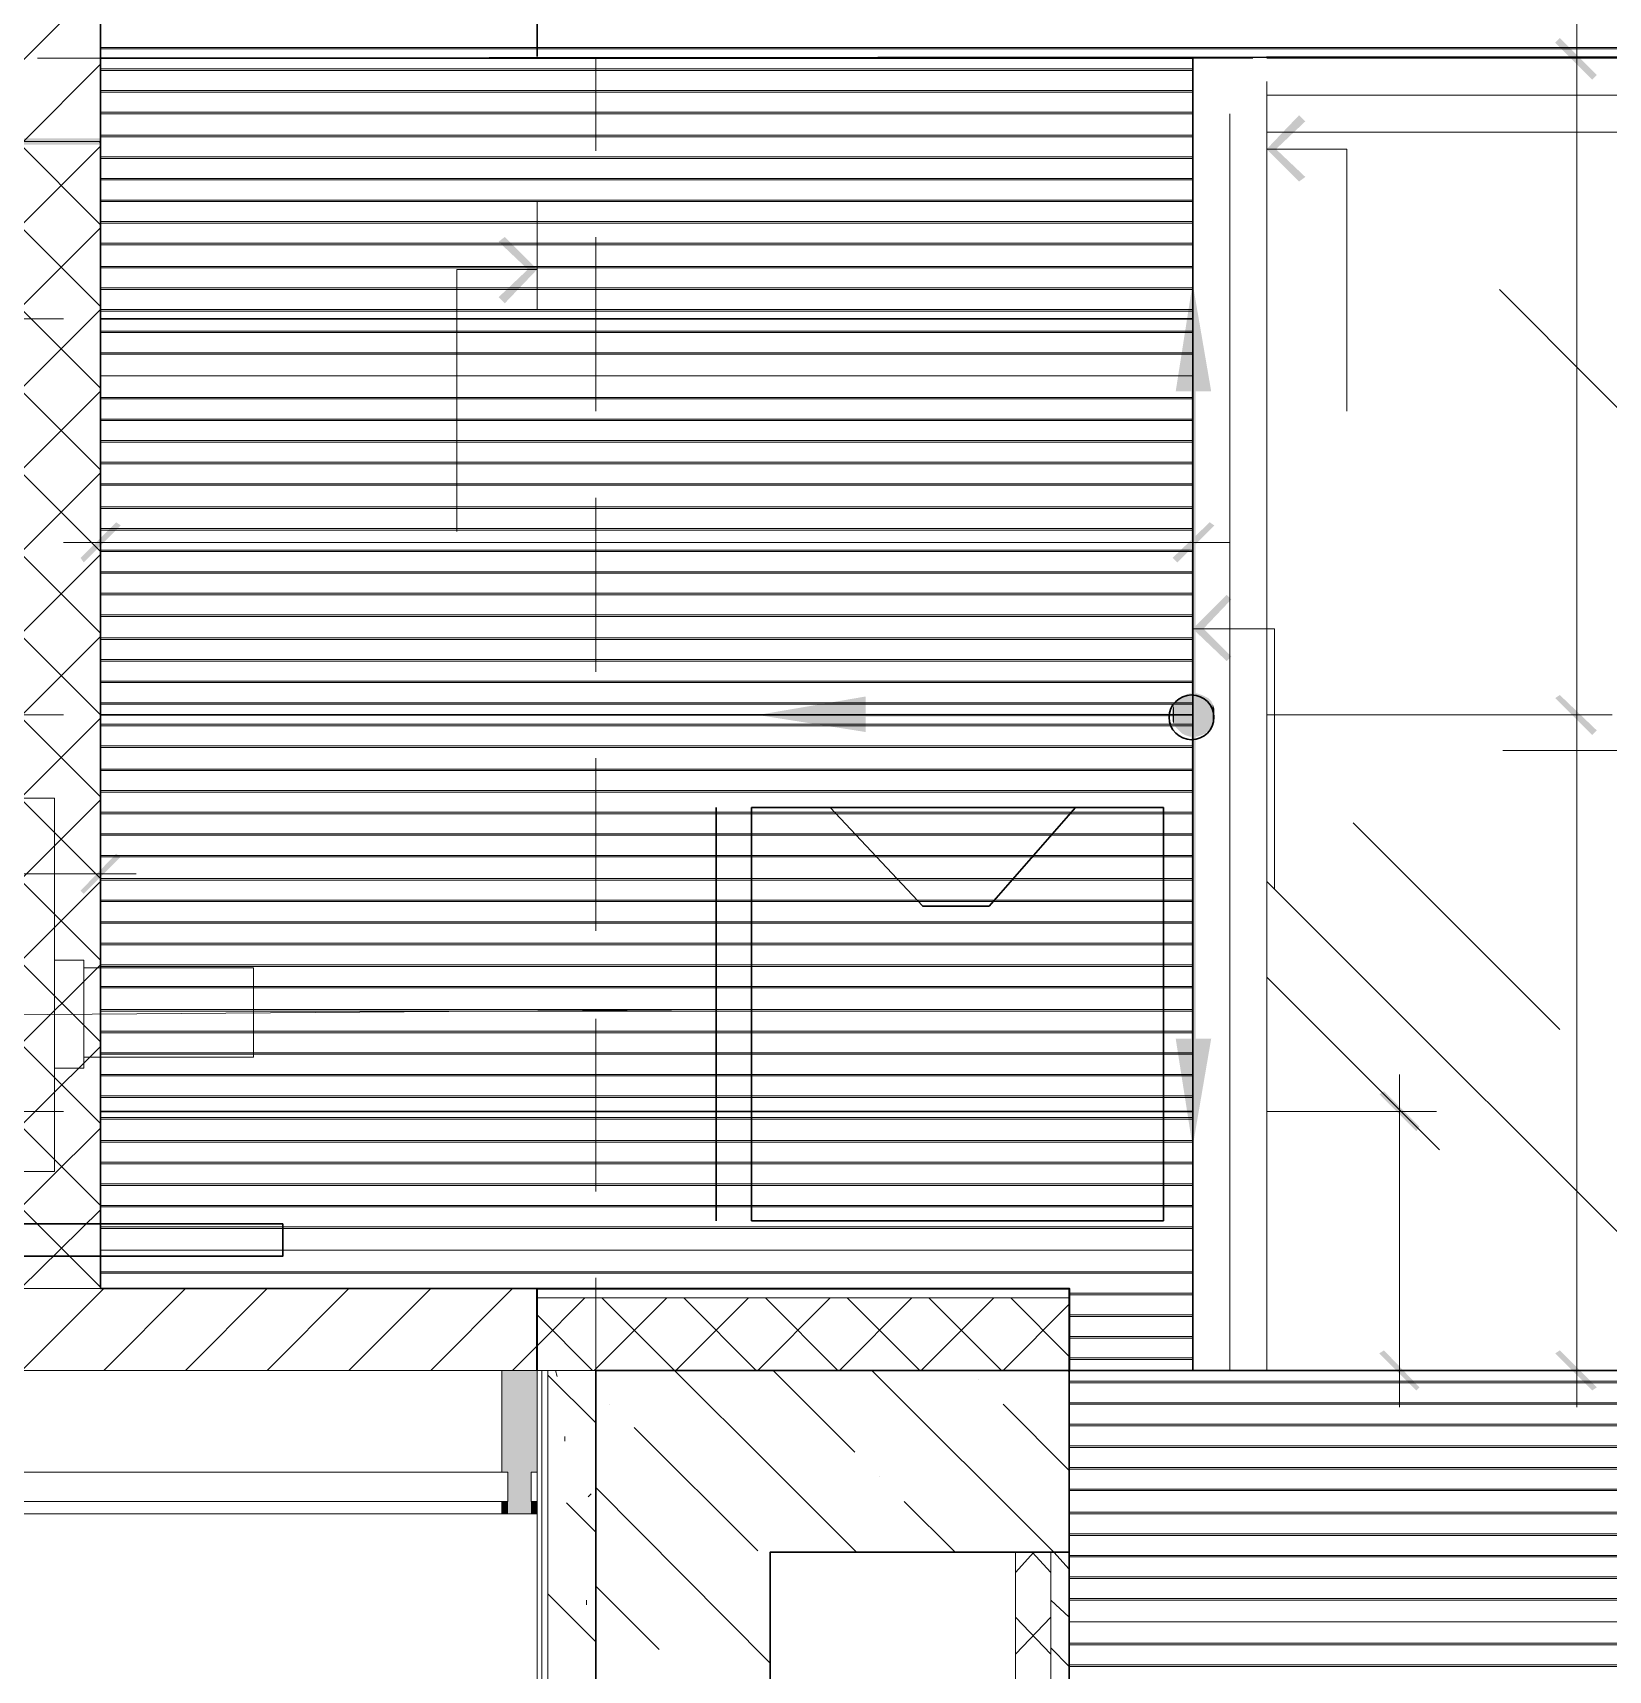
# Model space of a CAD drawing. Header units: millimetres. Extents: x -356862 to 418287, y 0 to 839748.
# Drawn here: x 35.923 to 37.625, y 4.873 to 6.643 of the extents above; entities that cross this region are included whole.
import ezdxf

# ---------------------------------------------------------------- set-up
doc = ezdxf.new("R2010")
doc.units = ezdxf.units.MM
doc.layers.add('PDF _Геометрия', color=7, linetype='Continuous', true_color=0xbababa)
doc.layers.add('PDF _Сплошная заливка', color=7, linetype='Continuous', true_color=0xf50000)

msp = doc.modelspace()

# ---------------------------------------------------------------- linework, layer by layer
at = {"layer": 'PDF _Геометрия', "color": 7, "lineweight": 5}
for points in [[(30.1062, 6.5255), (30.1062, 6.6155), (30.8612, 6.6155), (30.8612, 7.0088), (30.5629, 7.0088), (30.5629, 7.0972), (35.996, 7.0972), (35.996, 6.5255)], [(36.436, 5.0873), (34.6494, 5.0873), (34.6494, 5.0556), (36.436, 5.0556)]]:
    msp.add_lwpolyline(points, close=True, dxfattribs=at)
at = {"layer": 'PDF _Геометрия', "color": 150, "lineweight": 30, "true_color": 0x0080ff}
for points in [[(35.996, 7.0088), (39.7758, 7.0122), (39.7758, 6.6189), (35.996, 6.6155)], [(35.996, 5.2856), (36.4676, 5.2856), (37.0426, 5.2856), (37.0426, 5.1972), (37.1759, 5.1972), (37.1759, 6.6155), (35.996, 6.6155)], [(37.0426, 5.1972), (39.7758, 5.1972), (39.7758, 4.8039), (37.0426, 4.8039)]]:
    msp.add_lwpolyline(points, close=True, dxfattribs=at)
for points in [[(36.4676, 6.6172), (36.4676, 7.0105)], [(37.1759, 6.3339), (35.996, 6.3339)], [(37.1759, 5.9056), (35.996, 5.9056)], [(37.1759, 5.4772), (35.996, 5.4772)]]:
    msp.add_lwpolyline(points, dxfattribs=at)
at = {"layer": 'PDF _Геометрия', "color": 161, "lineweight": 9, "true_color": 0x7f9fff}
for points in [[(35.996, 6.6972), (35.8243, 6.5255), (34.5844, 5.2856), (34.4961, 5.1972)], [(35.996, 6.6089), (35.9127, 6.5255), (34.6727, 5.2856), (34.5844, 5.1972)], [(35.996, 6.5205), (34.761, 5.2856), (33.8694, 6.1755)], [(35.996, 6.1672), (35.1144, 5.2856), (33.8744, 6.5255)], [(35.996, 6.0789), (35.2027, 5.2856), (33.9627, 6.5255)], [(35.996, 5.9905), (35.291, 5.2856), (34.0511, 6.5255)], [(35.996, 5.9022), (35.3794, 5.2856), (34.1394, 6.5255)], [(35.996, 5.8139), (35.4677, 5.2856), (34.2277, 6.5255)], [(35.996, 5.7256), (35.556, 5.2856), (34.3161, 6.5255)], [(35.996, 5.6356), (35.6443, 5.2856), (34.4044, 6.5255)], [(35.996, 5.5472), (35.7327, 5.2856), (34.4927, 6.5255)], [(35.996, 5.4589), (35.821, 5.2856), (34.5811, 6.5255)], [(35.996, 5.3706), (35.9093, 5.2856), (34.6694, 6.5255)], [(34.7577, 6.5255), (35.996, 5.2872)], [(34.846, 6.5255), (35.996, 5.3756)], [(34.9344, 6.5255), (35.996, 5.4639)], [(35.0227, 6.5255), (35.996, 5.5522)], [(35.111, 6.5255), (35.996, 5.6406)], [(35.1994, 6.5255), (35.996, 5.7289)], [(35.2877, 6.5255), (35.996, 5.8172)], [(35.376, 6.5255), (35.996, 5.9056)], [(35.4644, 6.5255), (35.996, 5.9939)], [(35.5527, 6.5255), (35.996, 6.0822)], [(35.641, 6.5255), (35.996, 6.1705)], [(35.7293, 6.5255), (35.996, 6.2589)], [(35.8177, 6.5255), (35.996, 6.3472)], [(35.906, 6.5255), (35.996, 6.4355)], [(35.9943, 6.5255), (35.996, 6.5239)], [(35.996, 6.2555), (35.026, 5.2856), (33.8694, 6.4405)], [(35.996, 6.4322), (34.8494, 5.2856), (33.8694, 6.2639)], [(35.996, 6.3439), (34.9377, 5.2856), (33.8694, 6.3522)], [(35.9993, 5.2856), (35.911, 5.1972)], [(36.0877, 5.2856), (35.9993, 5.1972)], [(36.176, 5.2856), (36.0877, 5.1972)], [(36.2643, 5.2856), (36.176, 5.1972)], [(36.3526, 5.2856), (36.2643, 5.1972)], [(36.441, 5.2856), (36.3526, 5.1972)], [(36.5193, 5.2756), (36.4676, 5.2239), (36.441, 5.1972)], [(36.6076, 5.2756), (36.5293, 5.1972)], [(36.616, 5.1972), (36.5376, 5.2756)], [(36.696, 5.2756), (36.6176, 5.1972)], [(36.7043, 5.1972), (36.626, 5.2756)], [(36.7843, 5.2756), (36.706, 5.1972)], [(36.7926, 5.1972), (36.7143, 5.2756)], [(36.8726, 5.2756), (36.7943, 5.1972)], [(36.881, 5.1972), (36.8026, 5.2756)], [(36.961, 5.2756), (36.8826, 5.1972)], [(36.9693, 5.1972), (36.891, 5.2756)], [(37.0426, 5.2122), (36.9793, 5.2756)], [(36.5276, 5.1972), (36.4676, 5.2572)], [(37.0426, 5.2689), (36.971, 5.1972)]]:
    msp.add_lwpolyline(points, dxfattribs=at)
at = {"layer": 'PDF _Геометрия', "color": 7, "lineweight": 18}
for points in [[(37.5909, 5.8672), (37.5909, 6.6539)], [(37.2559, 6.6155), (37.6293, 6.6155)], [(35.956, 6.3339), (35.671, 6.3339), (35.9177, 6.3339)], [(35.996, 5.9889), (35.996, 6.1322)], [(37.1759, 5.9456), (37.1759, 6.1322)], [(35.956, 6.0922), (37.2159, 6.0922)], [(37.5909, 5.1573), (37.5909, 5.9456)], [(35.996, 5.8872), (35.996, 5.7739)], [(36.0343, 5.7339), (33.8294, 5.7339)], [(37.3993, 5.1573), (37.3993, 5.5172)], [(35.956, 5.4772), (35.671, 5.4772)], [(37.2559, 5.4772), (37.4393, 5.4772)], [(37.4393, 5.1972), (37.2559, 5.1972), (37.6293, 5.1972)]]:
    msp.add_lwpolyline(points, dxfattribs=at)
at = {"layer": 'PDF _Геометрия', "color": 254, "lineweight": 5, "true_color": 0xdcdcdc}
for points in [[(35.996, 6.6272), (39.7758, 6.6272)], [(35.996, 6.6022), (37.1759, 6.6022)], [(35.996, 6.5789), (37.1759, 6.5789)], [(35.996, 6.5555), (37.1759, 6.5555)], [(35.996, 6.5322), (37.1759, 6.5322)], [(35.996, 6.5089), (37.1759, 6.5089)], [(35.996, 6.4855), (37.1759, 6.4855)], [(35.996, 6.4605), (37.1759, 6.4605)], [(35.996, 6.4372), (37.1759, 6.4372)], [(35.996, 6.4139), (37.1759, 6.4139)], [(35.996, 6.3905), (37.1759, 6.3905)], [(35.996, 6.3672), (37.1759, 6.3672)], [(35.996, 6.3439), (37.1759, 6.3439)], [(35.996, 6.3189), (37.1759, 6.3189)], [(35.996, 6.2955), (37.1759, 6.2955)], [(35.996, 6.2722), (37.1759, 6.2722)], [(35.996, 6.2489), (37.1759, 6.2489)], [(35.996, 6.2255), (37.1759, 6.2255)], [(35.996, 6.2005), (37.1759, 6.2005)], [(35.996, 6.1772), (37.1759, 6.1772)], [(35.996, 6.1539), (37.1759, 6.1539)], [(35.996, 6.1305), (37.1759, 6.1305)], [(35.996, 6.1072), (37.1759, 6.1072)], [(35.996, 6.0839), (37.1759, 6.0839)], [(35.996, 6.0589), (37.1759, 6.0589)], [(35.996, 6.0355), (37.1759, 6.0355)], [(35.996, 6.0122), (37.1759, 6.0122)], [(35.996, 5.9889), (37.1759, 5.9889)], [(35.996, 5.9656), (37.1759, 5.9656)], [(35.996, 5.9422), (37.1759, 5.9422)], [(35.996, 5.9172), (37.1759, 5.9172)], [(35.996, 5.8939), (37.1759, 5.8939)], [(35.996, 5.8706), (37.1759, 5.8706)], [(35.996, 5.8472), (37.1759, 5.8472)], [(35.996, 5.8239), (37.1759, 5.8239)], [(35.996, 5.7989), (37.1759, 5.7989)], [(35.996, 5.7756), (37.1759, 5.7756)], [(35.996, 5.7522), (37.1759, 5.7522)], [(35.996, 5.7289), (37.1759, 5.7289)], [(35.996, 5.7056), (37.1759, 5.7056)], [(35.996, 5.6822), (37.1759, 5.6822)], [(35.996, 5.6572), (37.1759, 5.6572)], [(35.996, 5.6339), (37.1759, 5.6339)], [(35.996, 5.6106), (37.1759, 5.6106)], [(35.996, 5.5872), (37.1759, 5.5872)], [(35.996, 5.5639), (37.1759, 5.5639)], [(35.996, 5.5406), (37.1759, 5.5406)], [(35.996, 5.5156), (37.1759, 5.5156)], [(35.996, 5.4922), (37.1759, 5.4922)], [(35.996, 5.4689), (37.1759, 5.4689)], [(35.996, 5.4456), (37.1759, 5.4456)], [(35.996, 5.4222), (37.1759, 5.4222)], [(35.996, 5.3989), (37.1759, 5.3989)], [(35.996, 5.3739), (37.1759, 5.3739)], [(35.996, 5.3506), (37.1759, 5.3506)], [(35.996, 5.3272), (37.1759, 5.3272)], [(35.996, 5.3039), (37.1759, 5.3039)], [(37.0426, 5.2806), (37.1759, 5.2806)], [(37.0426, 5.2556), (37.1759, 5.2556)], [(37.0426, 5.2322), (37.1759, 5.2322)], [(37.0426, 5.2089), (37.1759, 5.2089)], [(37.0426, 5.1856), (39.7758, 5.1856)], [(37.0426, 5.1623), (39.7758, 5.1623)], [(37.0426, 5.1389), (39.7758, 5.1389)], [(37.0426, 5.1139), (39.7758, 5.1139)], [(37.0426, 5.0906), (39.7758, 5.0906)], [(37.0426, 5.0673), (39.7758, 5.0673)], [(37.0426, 5.0439), (39.7758, 5.0439)], [(37.0426, 5.0206), (39.7758, 5.0206)], [(37.0426, 4.9973), (39.7758, 4.9973)], [(37.0426, 4.9723), (39.7758, 4.9723)], [(37.0426, 4.9489), (39.7758, 4.9489)], [(37.0426, 4.9256), (39.7758, 4.9256)], [(37.0426, 4.9023), (39.7758, 4.9023)], [(37.0426, 4.8789), (39.7758, 4.8789)]]:
    msp.add_lwpolyline(points, close=True, dxfattribs=at)
for points in [[(39.7758, 6.6255), (35.996, 6.6255)], [(37.1759, 6.6039), (35.996, 6.6039)], [(37.1759, 6.5805), (35.996, 6.5805)], [(37.1759, 6.5572), (35.996, 6.5572)], [(37.1759, 6.5305), (35.996, 6.5305)], [(37.1759, 6.5072), (35.996, 6.5072)], [(37.1759, 6.4839), (35.996, 6.4839)], [(37.1759, 6.4622), (35.996, 6.4622)], [(37.1759, 6.4389), (35.996, 6.4389)], [(37.1759, 6.4155), (35.996, 6.4155)], [(37.1759, 6.3889), (35.996, 6.3889)], [(37.1759, 6.3655), (35.996, 6.3655)], [(37.9243, 5.9472), (37.5076, 6.3655)], [(37.1759, 6.3422), (35.996, 6.3422)], [(37.1759, 6.3205), (35.996, 6.3205)], [(37.1759, 6.2972), (35.996, 6.2972)], [(37.1759, 6.2722), (35.996, 6.2722)], [(37.1759, 6.2472), (35.996, 6.2472)], [(37.1759, 6.2239), (35.996, 6.2239)], [(37.1759, 6.2022), (35.996, 6.2022)], [(37.1759, 6.1789), (35.996, 6.1789)], [(37.1759, 6.1555), (35.996, 6.1555)], [(37.1759, 6.1289), (35.996, 6.1289)], [(37.1759, 6.1055), (35.996, 6.1055)], [(37.1759, 6.0822), (35.996, 6.0822)], [(37.1759, 6.0605), (35.996, 6.0605)], [(37.1759, 6.0372), (35.996, 6.0372)], [(37.1759, 6.0139), (35.996, 6.0139)], [(37.1759, 5.9872), (35.996, 5.9872)], [(37.1759, 5.9639), (35.996, 5.9639)], [(37.1759, 5.9406), (35.996, 5.9406)], [(37.1759, 5.9189), (35.996, 5.9189)], [(37.5909, 5.9139), (37.5909, 5.8189)], [(37.1759, 5.8956), (35.996, 5.8956)], [(37.1759, 5.8722), (35.996, 5.8722)], [(37.5109, 5.8672), (37.6693, 5.8672)], [(37.1759, 5.8456), (35.996, 5.8456)], [(37.1759, 5.8222), (35.996, 5.8222)], [(37.1759, 5.8006), (35.996, 5.8006)], [(37.5726, 5.5656), (37.3493, 5.7889)], [(37.1759, 5.7772), (35.996, 5.7772)], [(37.1759, 5.7539), (35.996, 5.7539)], [(37.1759, 5.7272), (35.996, 5.7272)], [(37.7309, 5.2506), (37.2559, 5.7256)], [(37.1759, 5.7039), (35.996, 5.7039)], [(37.1759, 5.6806), (35.996, 5.6806)], [(37.1759, 5.6589), (35.996, 5.6589)], [(37.1759, 5.6356), (35.996, 5.6356)], [(37.1759, 5.6122), (35.996, 5.6122)], [(37.4426, 5.4356), (37.2559, 5.6222)], [(37.1759, 5.5856), (35.996, 5.5856)], [(37.1759, 5.5622), (35.996, 5.5622)], [(37.1759, 5.5389), (35.996, 5.5389)], [(37.1759, 5.5172), (35.996, 5.5172)], [(37.1759, 5.4939), (35.996, 5.4939)], [(37.1759, 5.4706), (35.996, 5.4706)], [(37.1759, 5.4439), (35.996, 5.4439)], [(37.1759, 5.4206), (35.996, 5.4206)], [(37.1759, 5.3972), (35.996, 5.3972)], [(37.1759, 5.3756), (35.996, 5.3756)], [(37.1759, 5.3522), (35.996, 5.3522)], [(37.1759, 5.3272), (35.996, 5.3272)], [(37.1759, 5.3022), (35.996, 5.3022)], [(37.1759, 5.2789), (37.0426, 5.2789)], [(37.1759, 5.2572), (37.0426, 5.2572)], [(37.1759, 5.2339), (37.0426, 5.2339)], [(37.1759, 5.2106), (37.0426, 5.2106)], [(39.7758, 5.1839), (37.0426, 5.1839)], [(39.7758, 5.1606), (37.0426, 5.1606)], [(39.7758, 5.1373), (37.0426, 5.1373)], [(39.7758, 5.1156), (37.0426, 5.1156)], [(39.7758, 5.0923), (37.0426, 5.0923)], [(39.7758, 5.0689), (37.0426, 5.0689)], [(39.7758, 5.0423), (37.0426, 5.0423)], [(39.7758, 5.0189), (37.0426, 5.0189)], [(39.7758, 4.9956), (37.0426, 4.9956)], [(39.7758, 4.9739), (37.0426, 4.9739)], [(39.7758, 4.9506), (37.0426, 4.9506)], [(39.7758, 4.9256), (37.0426, 4.9256)], [(39.7758, 4.9006), (37.0426, 4.9006)], [(39.7758, 4.8773), (37.0426, 4.8773)]]:
    msp.add_lwpolyline(points, dxfattribs=at)
at = {"layer": 'PDF _Геометрия', "color": 7, "lineweight": 9}
for points in [[(35.9277, 6.6155), (36.116, 6.6155)], [(36.2093, 6.6155), (36.396, 6.6155)], [(36.491, 6.6155), (36.6776, 6.6155)], [(36.771, 6.6155), (36.9593, 6.6155)], [(37.0526, 6.6155), (37.2409, 6.6155)], [(37.3343, 6.6155), (37.5209, 6.6155)], [(37.6159, 6.6155), (37.8026, 6.6155)], [(37.0426, 5.1972), (39.7758, 5.1972)]]:
    msp.add_lwpolyline(points, dxfattribs=at)
at = {"layer": 'PDF _Геометрия', "color": 7, "lineweight": 5}
for points in [[(35.996, 6.6155), (35.996, 6.6155)], [(36.531, 6.6155), (36.531, 6.5155)], [(37.1759, 5.1972), (37.1759, 6.6155)], [(36.531, 6.4222), (36.531, 6.2339)], [(36.531, 6.1405), (36.531, 5.9522)], [(36.531, 5.8589), (36.531, 5.6722)], [(36.531, 5.5772), (36.531, 5.3906)], [(36.531, 5.2972), (36.531, 5.1972), (36.4676, 5.1972), (36.4676, 2.6257)], [(36.4726, 5.1972), (36.4726, 2.6257)], [(36.4793, 5.1972), (36.4793, 2.6257)], [(37.0426, 3.5823), (37.0426, 5.0006)]]:
    msp.add_lwpolyline(points, dxfattribs=at)
at = {"layer": 'PDF _Геометрия', "color": 112, "lineweight": 5, "true_color": 0x00b85c}
for points in [[(37.2559, 6.5905), (37.2559, 6.4739)], [(37.2559, 6.5172), (37.3426, 6.5172), (37.3426, 6.2339)], [(36.4676, 6.4605), (36.4676, 6.3439)], [(36.4676, 6.3872), (36.381, 6.3872), (36.381, 6.1039)], [(37.1759, 6.0739), (37.1759, 5.9572)], [(37.1759, 5.9989), (37.2643, 5.9989), (37.2643, 5.7172)]]:
    msp.add_lwpolyline(points, dxfattribs=at)
at = {"layer": 'PDF _Геометрия', "color": 252, "lineweight": 5, "true_color": 0x989898}
for points in [[(39.7758, 6.5355), (37.9442, 6.5355), (37.2559, 6.5355), (37.2559, 6.5755), (37.9442, 6.5755), (39.7758, 6.5755)], [(37.2159, 6.5555), (37.2159, 5.1972)], [(37.2559, 6.5555), (37.2559, 5.1972)], [(34.6577, 5.1972), (36.4293, 5.1972)], [(34.6577, 5.0423), (36.4293, 5.0423)]]:
    msp.add_lwpolyline(points, dxfattribs=at)
at = {"layer": 'PDF _Геометрия', "color": 7, "lineweight": 18}
for points in [[(35.671, 5.9056), (35.956, 5.9056)], [(37.6293, 5.9056), (37.2559, 5.9056)]]:
    msp.add_lwpolyline(points, close=True, dxfattribs=at)
at = {"layer": 'PDF _Геометрия', "color": 252, "lineweight": 18, "true_color": 0x989898}
for points in [[(35.8027, 5.4122), (35.8027, 5.8156), (35.946, 5.8156), (35.946, 5.4122)], [(35.9777, 5.5239), (35.9777, 5.6406), (35.946, 5.6406), (35.946, 5.5239)], [(36.161, 5.5356), (36.161, 5.6322), (35.9777, 5.6322), (35.9777, 5.5356)]]:
    msp.add_lwpolyline(points, close=True, dxfattribs=at)
at = {"layer": 'PDF _Геометрия', "color": 252, "lineweight": 30, "true_color": 0x989898}
for points in [[(36.661, 5.8056), (36.661, 5.3589)], [(36.7843, 5.8056), (36.8843, 5.6989), (36.956, 5.6989), (37.0493, 5.8056)]]:
    msp.add_lwpolyline(points, dxfattribs=at)
for points in [[(36.6993, 5.8056), (36.6993, 5.3589), (37.1443, 5.3589), (37.1443, 5.8056)], [(36.1927, 5.3556), (36.1927, 5.3206), (34.1927, 5.3206), (34.1927, 5.3556)]]:
    msp.add_lwpolyline(points, close=True, dxfattribs=at)
at = {"layer": 'PDF _Геометрия', "color": 252, "lineweight": 18, "true_color": 0x989898}
msp.add_lwpolyline([(36.661, 5.5872), (35.746, 5.5806)], dxfattribs=at)
at = {"layer": 'PDF _Геометрия', "color": 161, "lineweight": 9, "true_color": 0x7f9fff}
for points in [[(33.7361, 5.1972), (33.7361, 5.2856), (36.4676, 5.2856), (36.4676, 5.1972)], [(36.4676, 5.1972), (36.4676, 5.2756), (37.0426, 5.2756), (37.0426, 5.1972)]]:
    msp.add_lwpolyline(points, close=True, dxfattribs=at)
at = {"layer": 'PDF _Геометрия', "color": 161, "lineweight": 35, "true_color": 0x7f9fff}
msp.add_lwpolyline([(36.4676, 5.1972), (36.4676, 5.2856), (37.0426, 5.2856), (37.0426, 5.1972)], dxfattribs=at)
at = {"layer": 'PDF _Геометрия', "color": 7, "lineweight": 20}
msp.add_lwpolyline([(36.436, 5.0556), (36.4293, 5.0556), (36.4293, 5.0423), (36.4676, 5.0423), (36.4676, 5.0556), (36.461, 5.0556), (36.461, 5.0873), (36.4676, 5.0873), (36.4676, 5.1972), (36.4293, 5.1972), (36.4293, 5.0873), (36.436, 5.0873)], close=True, dxfattribs=at)
at = {"layer": 'PDF _Геометрия', "lineweight": 5}
for points in [[(36.531, 5.1406), (36.4793, 5.1922)], [(36.4893, 5.1906), (36.4876, 5.1972)], [(36.8126, 5.0006), (36.7193, 5.0939), (36.616, 5.1972)], [(36.811, 5.1089), (36.7226, 5.1972)], [(37.026, 5.0006), (36.8293, 5.1972)], [(36.9443, 5.1872), (36.9443, 5.1872)], [(37.0426, 5.1956), (37.041, 5.1972)], [(36.546, 5.1606), (36.546, 5.1606)], [(37.0426, 5.0889), (36.971, 5.1606)], [(36.706, 5.0023), (36.5726, 5.1356)], [(36.4976, 5.1206), (36.4976, 5.1256)], [(36.8376, 5.0823), (36.8376, 5.0823)], [(36.5226, 5.0606), (36.526, 5.0639)], [(36.7193, 4.8806), (36.531, 5.0706)], [(36.531, 5.0223), (36.4993, 5.0539)], [(36.9193, 5.0006), (36.8643, 5.0556)], [(36.5993, 4.8956), (36.531, 4.9639)], [(36.531, 4.9039), (36.4793, 4.9556)], [(36.521, 4.9439), (36.521, 4.9489)]]:
    msp.add_lwpolyline(points, dxfattribs=at)
at = {"layer": 'PDF _Геометрия', "color": 7, "lineweight": 30}
msp.add_lwpolyline([(36.7193, 2.6257), (36.7193, 5.0006), (37.0426, 5.0006), (37.0426, 5.1972), (36.7193, 5.1972), (36.531, 5.1972), (36.531, 2.6257)], dxfattribs=at)
at = {"layer": 'PDF _Геометрия', "color": 11, "lineweight": 5, "true_color": 0xff6666}
for points in [[(37.0043, 5.0006), (36.9843, 4.9789)], [(37.0226, 4.9789), (37.0026, 5.0006)], [(37.0226, 4.8906), (36.9843, 4.9306)], [(37.0226, 4.9306), (36.9843, 4.8906)]]:
    msp.add_lwpolyline(points, dxfattribs=at)
for points in [[(37.0226, 3.6623), (37.0226, 5.0006), (36.9843, 5.0006), (36.9843, 3.6623)], [(37.0426, 3.6623), (37.0426, 5.0006), (37.0226, 5.0006), (37.0226, 3.6623)]]:
    msp.add_lwpolyline(points, close=True, dxfattribs=at)
at = {"layer": 'PDF _Геометрия', "color": 254, "lineweight": 5, "true_color": 0xd4d4d4}
for points in [[(37.0426, 4.9823), (37.026, 5.0006)], [(37.0426, 4.9306), (37.0226, 4.9489)], [(37.0426, 4.8773), (37.0226, 4.8973)]]:
    msp.add_lwpolyline(points, dxfattribs=at)
at = {"layer": 'PDF _Геометрия', "color": 1, "lineweight": 30, "true_color": 0xfa0000}
msp.add_circle((37.1747, 5.9031), 0.0242, dxfattribs=at)
msp.add_circle((37.1747, 5.9031), 0.0242, dxfattribs=at)
at = {"layer": 'PDF _Сплошная заливка', "color": 7, "transparency": 33554559}
for points in [[(37.6126, 6.5972), (37.5676, 6.6322), (37.5726, 6.6372)], [(37.6076, 6.5922), (37.6126, 6.5972), (37.5676, 6.6322)], [(36.0127, 6.1139), (35.9777, 6.0705), (35.9743, 6.0755)], [(36.0177, 6.1105), (36.0127, 6.1139), (35.9777, 6.0705)], [(37.1543, 6.0755), (37.1593, 6.0705), (37.1943, 6.1139)], [(37.1593, 6.0705), (37.1943, 6.1139), (37.1993, 6.1105)], [(37.6126, 5.8889), (37.5676, 5.9239), (37.5726, 5.9272)], [(37.5726, 5.9272), (37.5676, 5.9239), (37.6126, 5.8889)], [(37.6076, 5.8839), (37.6126, 5.8889), (37.5676, 5.9239)], [(37.5676, 5.9239), (37.6126, 5.8889), (37.6076, 5.8839)], [(35.9743, 5.7156), (35.9777, 5.7122), (36.0127, 5.7556)], [(35.9777, 5.7122), (36.0127, 5.7556), (36.0177, 5.7522)], [(37.4209, 5.4606), (37.3776, 5.4956), (37.3826, 5.4989)], [(37.4176, 5.4556), (37.4209, 5.4606), (37.3776, 5.4956)], [(37.3826, 5.2189), (37.3776, 5.2156), (37.4209, 5.1789)], [(37.3776, 5.2156), (37.4209, 5.1789), (37.4176, 5.1756)], [(37.5726, 5.2189), (37.5676, 5.2156), (37.6126, 5.1789)], [(37.5676, 5.2156), (37.6126, 5.1789), (37.6076, 5.1756)]]:
    msp.add_solid(points, dxfattribs=at)
at = {"layer": 'PDF _Сплошная заливка', "color": 112, "true_color": 0x00b85c, "transparency": 33554559}
for points in [[(37.2559, 6.5172), (37.2659, 6.5172), (37.2909, 6.5539)], [(37.2659, 6.5172), (37.2909, 6.5539), (37.2976, 6.5472)], [(37.2909, 6.4822), (37.2976, 6.4872), (37.2559, 6.5172)], [(37.2976, 6.4872), (37.2559, 6.5172), (37.2659, 6.5172)], [(36.4576, 6.3872), (36.4326, 6.4222), (36.426, 6.4172)], [(36.4676, 6.3872), (36.4576, 6.3872), (36.4326, 6.4222)], [(36.4326, 6.3505), (36.426, 6.3572), (36.4676, 6.3872)], [(36.426, 6.3572), (36.4676, 6.3872), (36.4576, 6.3872)], [(37.1759, 5.9989), (37.1876, 5.9989), (37.2126, 6.0355)], [(37.1876, 5.9989), (37.2126, 6.0355), (37.2176, 6.0305)], [(37.2126, 5.9639), (37.2176, 5.9689), (37.1759, 5.9989)], [(37.2176, 5.9689), (37.1759, 5.9989), (37.1876, 5.9989)]]:
    msp.add_solid(points, dxfattribs=at)
at = {"layer": 'PDF _Сплошная заливка', "color": 161, "true_color": 0x7f9fff, "transparency": 33554559}
for points in [[(35.996, 6.5222), (35.996, 6.5289), (30.1062, 6.5222)], [(35.996, 6.5289), (30.1062, 6.5222), (30.1062, 6.5289)]]:
    msp.add_solid(points, dxfattribs=at)
at = {"layer": 'PDF _Сплошная заливка', "color": 1, "true_color": 0xfa0000, "transparency": 33554559}
for points in [[(37.1959, 6.2555), (37.1759, 6.3722), (37.1576, 6.2555)], [(37.1743, 6.2555), (37.1793, 6.2555), (37.1743, 5.9056)], [(37.1793, 6.2555), (37.1743, 5.9056), (37.1793, 5.9056)], [(36.8226, 5.8872), (36.706, 5.9056), (36.8226, 5.9256)], [(36.8226, 5.9256), (36.706, 5.9056), (36.8226, 5.8872)], [(37.1559, 5.8956), (37.1559, 5.9172), (37.1543, 5.8989)], [(37.1559, 5.9172), (37.1543, 5.8989), (37.1543, 5.9122)], [(37.1559, 5.9172), (37.1559, 5.8956), (37.1543, 5.9122)], [(37.1543, 5.8989), (37.1543, 5.9122), (37.1543, 5.9039)], [(37.1543, 5.9122), (37.1543, 5.9039), (37.1543, 5.9089)], [(37.1559, 5.8956), (37.1543, 5.9122), (37.1543, 5.8989)], [(37.1543, 5.9122), (37.1543, 5.8989), (37.1543, 5.9089)], [(37.1576, 5.8922), (37.1576, 5.9206), (37.1559, 5.8956)], [(37.1576, 5.9206), (37.1559, 5.8956), (37.1559, 5.9172)], [(37.1576, 5.9206), (37.1576, 5.8922), (37.1559, 5.9172)], [(37.1576, 5.8922), (37.1559, 5.9172), (37.1559, 5.8956)], [(37.1609, 5.8889), (37.1609, 5.9239), (37.1576, 5.8922)], [(37.1609, 5.9239), (37.1576, 5.8922), (37.1576, 5.9206)], [(37.1609, 5.9239), (37.1609, 5.8889), (37.1576, 5.9206)], [(37.1609, 5.8889), (37.1576, 5.9206), (37.1576, 5.8922)], [(37.1643, 5.8856), (37.1643, 5.9256), (37.1609, 5.8889)], [(37.1643, 5.9256), (37.1609, 5.8889), (37.1609, 5.9239)], [(37.1643, 5.9256), (37.1643, 5.8856), (37.1609, 5.9239)], [(37.1643, 5.8856), (37.1609, 5.9239), (37.1609, 5.8889)], [(37.1676, 5.8839), (37.1676, 5.9272), (37.1643, 5.8856)], [(37.1676, 5.9272), (37.1643, 5.8856), (37.1643, 5.9256)], [(37.1676, 5.9272), (37.1676, 5.8839), (37.1643, 5.9256)], [(37.1676, 5.8839), (37.1643, 5.9256), (37.1643, 5.8856)], [(37.1726, 5.8822), (37.1726, 5.9289), (37.1676, 5.8839)], [(37.1726, 5.9289), (37.1676, 5.8839), (37.1676, 5.9272)], [(37.1726, 5.9289), (37.1726, 5.8822), (37.1676, 5.9272)], [(37.1726, 5.8822), (37.1676, 5.9272), (37.1676, 5.8839)], [(37.1759, 5.8822), (37.1759, 5.9289), (37.1726, 5.8822)], [(37.1759, 5.9289), (37.1726, 5.8822), (37.1726, 5.9289)], [(37.1759, 5.9289), (37.1759, 5.8822), (37.1726, 5.9289)], [(37.1759, 5.8822), (37.1726, 5.9289), (37.1726, 5.8822)], [(37.1809, 5.8822), (37.1809, 5.9289), (37.1759, 5.8822)], [(37.1809, 5.9289), (37.1759, 5.8822), (37.1759, 5.9289)], [(37.1809, 5.9289), (37.1809, 5.8822), (37.1759, 5.9289)], [(37.1809, 5.8822), (37.1759, 5.9289), (37.1759, 5.8822)], [(37.1859, 5.9272), (37.1809, 5.8822), (37.1809, 5.9289)], [(37.1859, 5.9272), (37.1859, 5.8839), (37.1809, 5.9289)], [(37.1859, 5.8839), (37.1809, 5.9289), (37.1809, 5.8822)], [(37.1859, 5.8839), (37.1859, 5.9272), (37.1809, 5.8822)], [(37.1893, 5.9256), (37.1859, 5.8839), (37.1859, 5.9272)], [(37.1893, 5.9256), (37.1893, 5.8856), (37.1859, 5.9272)], [(37.1893, 5.8856), (37.1859, 5.9272), (37.1859, 5.8839)], [(37.1893, 5.8856), (37.1893, 5.9256), (37.1859, 5.8839)], [(37.1926, 5.9239), (37.1893, 5.8856), (37.1893, 5.9256)], [(37.1926, 5.9239), (37.1926, 5.8889), (37.1893, 5.9256)], [(37.1926, 5.8889), (37.1893, 5.9256), (37.1893, 5.8856)], [(37.1926, 5.8889), (37.1926, 5.9239), (37.1893, 5.8856)], [(37.1959, 5.9206), (37.1926, 5.8889), (37.1926, 5.9239)], [(37.1959, 5.9206), (37.1959, 5.8922), (37.1926, 5.9239)], [(37.1959, 5.8922), (37.1926, 5.9239), (37.1926, 5.8889)], [(37.1959, 5.8922), (37.1959, 5.9206), (37.1926, 5.8889)], [(37.1976, 5.9172), (37.1959, 5.8922), (37.1959, 5.9206)], [(37.1976, 5.9172), (37.1976, 5.8956), (37.1959, 5.9206)], [(37.1976, 5.8956), (37.1959, 5.9206), (37.1959, 5.8922)], [(37.1976, 5.8956), (37.1976, 5.9172), (37.1959, 5.8922)], [(37.1993, 5.9122), (37.1976, 5.8956), (37.1976, 5.9172)], [(37.1993, 5.9122), (37.1993, 5.8989), (37.1976, 5.9172)], [(37.1993, 5.8989), (37.1976, 5.9172), (37.1976, 5.8956)], [(37.1993, 5.8989), (37.1993, 5.9122), (37.1976, 5.8956)], [(37.1993, 5.9089), (37.1993, 5.8989), (37.1993, 5.9122)], [(37.1993, 5.9089), (37.1993, 5.9039), (37.1993, 5.9122)], [(37.1993, 5.9039), (37.1993, 5.9122), (37.1993, 5.8989)], [(36.8226, 5.9072), (36.8226, 5.9039), (37.1759, 5.9072)], [(36.8226, 5.9039), (37.1759, 5.9072), (37.1759, 5.9039)], [(36.8226, 5.9039), (36.8226, 5.9072), (37.1759, 5.9039)], [(36.8226, 5.9072), (37.1759, 5.9039), (37.1759, 5.9072)], [(37.1543, 5.8989), (37.1543, 5.9089), (37.1543, 5.9039)], [(37.1743, 5.5556), (37.1793, 5.5556), (37.1743, 5.9056)], [(37.1793, 5.5556), (37.1743, 5.9056), (37.1793, 5.9056)], [(37.1993, 5.9039), (37.1993, 5.9089), (37.1993, 5.8989)], [(37.1959, 5.5556), (37.1759, 5.4389), (37.1576, 5.5556)]]:
    msp.add_solid(points, dxfattribs=at)
at = {"layer": 'PDF _Сплошная заливка', "color": 252, "true_color": 0x989898, "transparency": 33554559}
for points in [[(36.4293, 5.1972), (36.4293, 5.0873), (36.436, 5.1972)], [(36.4293, 5.0873), (36.436, 5.1972), (36.436, 5.0873)], [(36.436, 5.1972), (36.436, 5.0423), (36.461, 5.1972)], [(36.436, 5.0423), (36.461, 5.1972), (36.461, 5.0423)], [(36.461, 5.1972), (36.461, 5.0873), (36.4676, 5.1972)], [(36.461, 5.0873), (36.4676, 5.1972), (36.4676, 5.0873)], [(36.4293, 5.0556), (36.4293, 5.0423), (36.436, 5.0556)], [(36.4293, 5.0423), (36.436, 5.0556), (36.436, 5.0423)], [(36.461, 5.0556), (36.461, 5.0423), (36.4676, 5.0556)], [(36.461, 5.0423), (36.4676, 5.0556), (36.4676, 5.0423)]]:
    msp.add_solid(points, dxfattribs=at)

doc.saveas('drawing.dxf')
